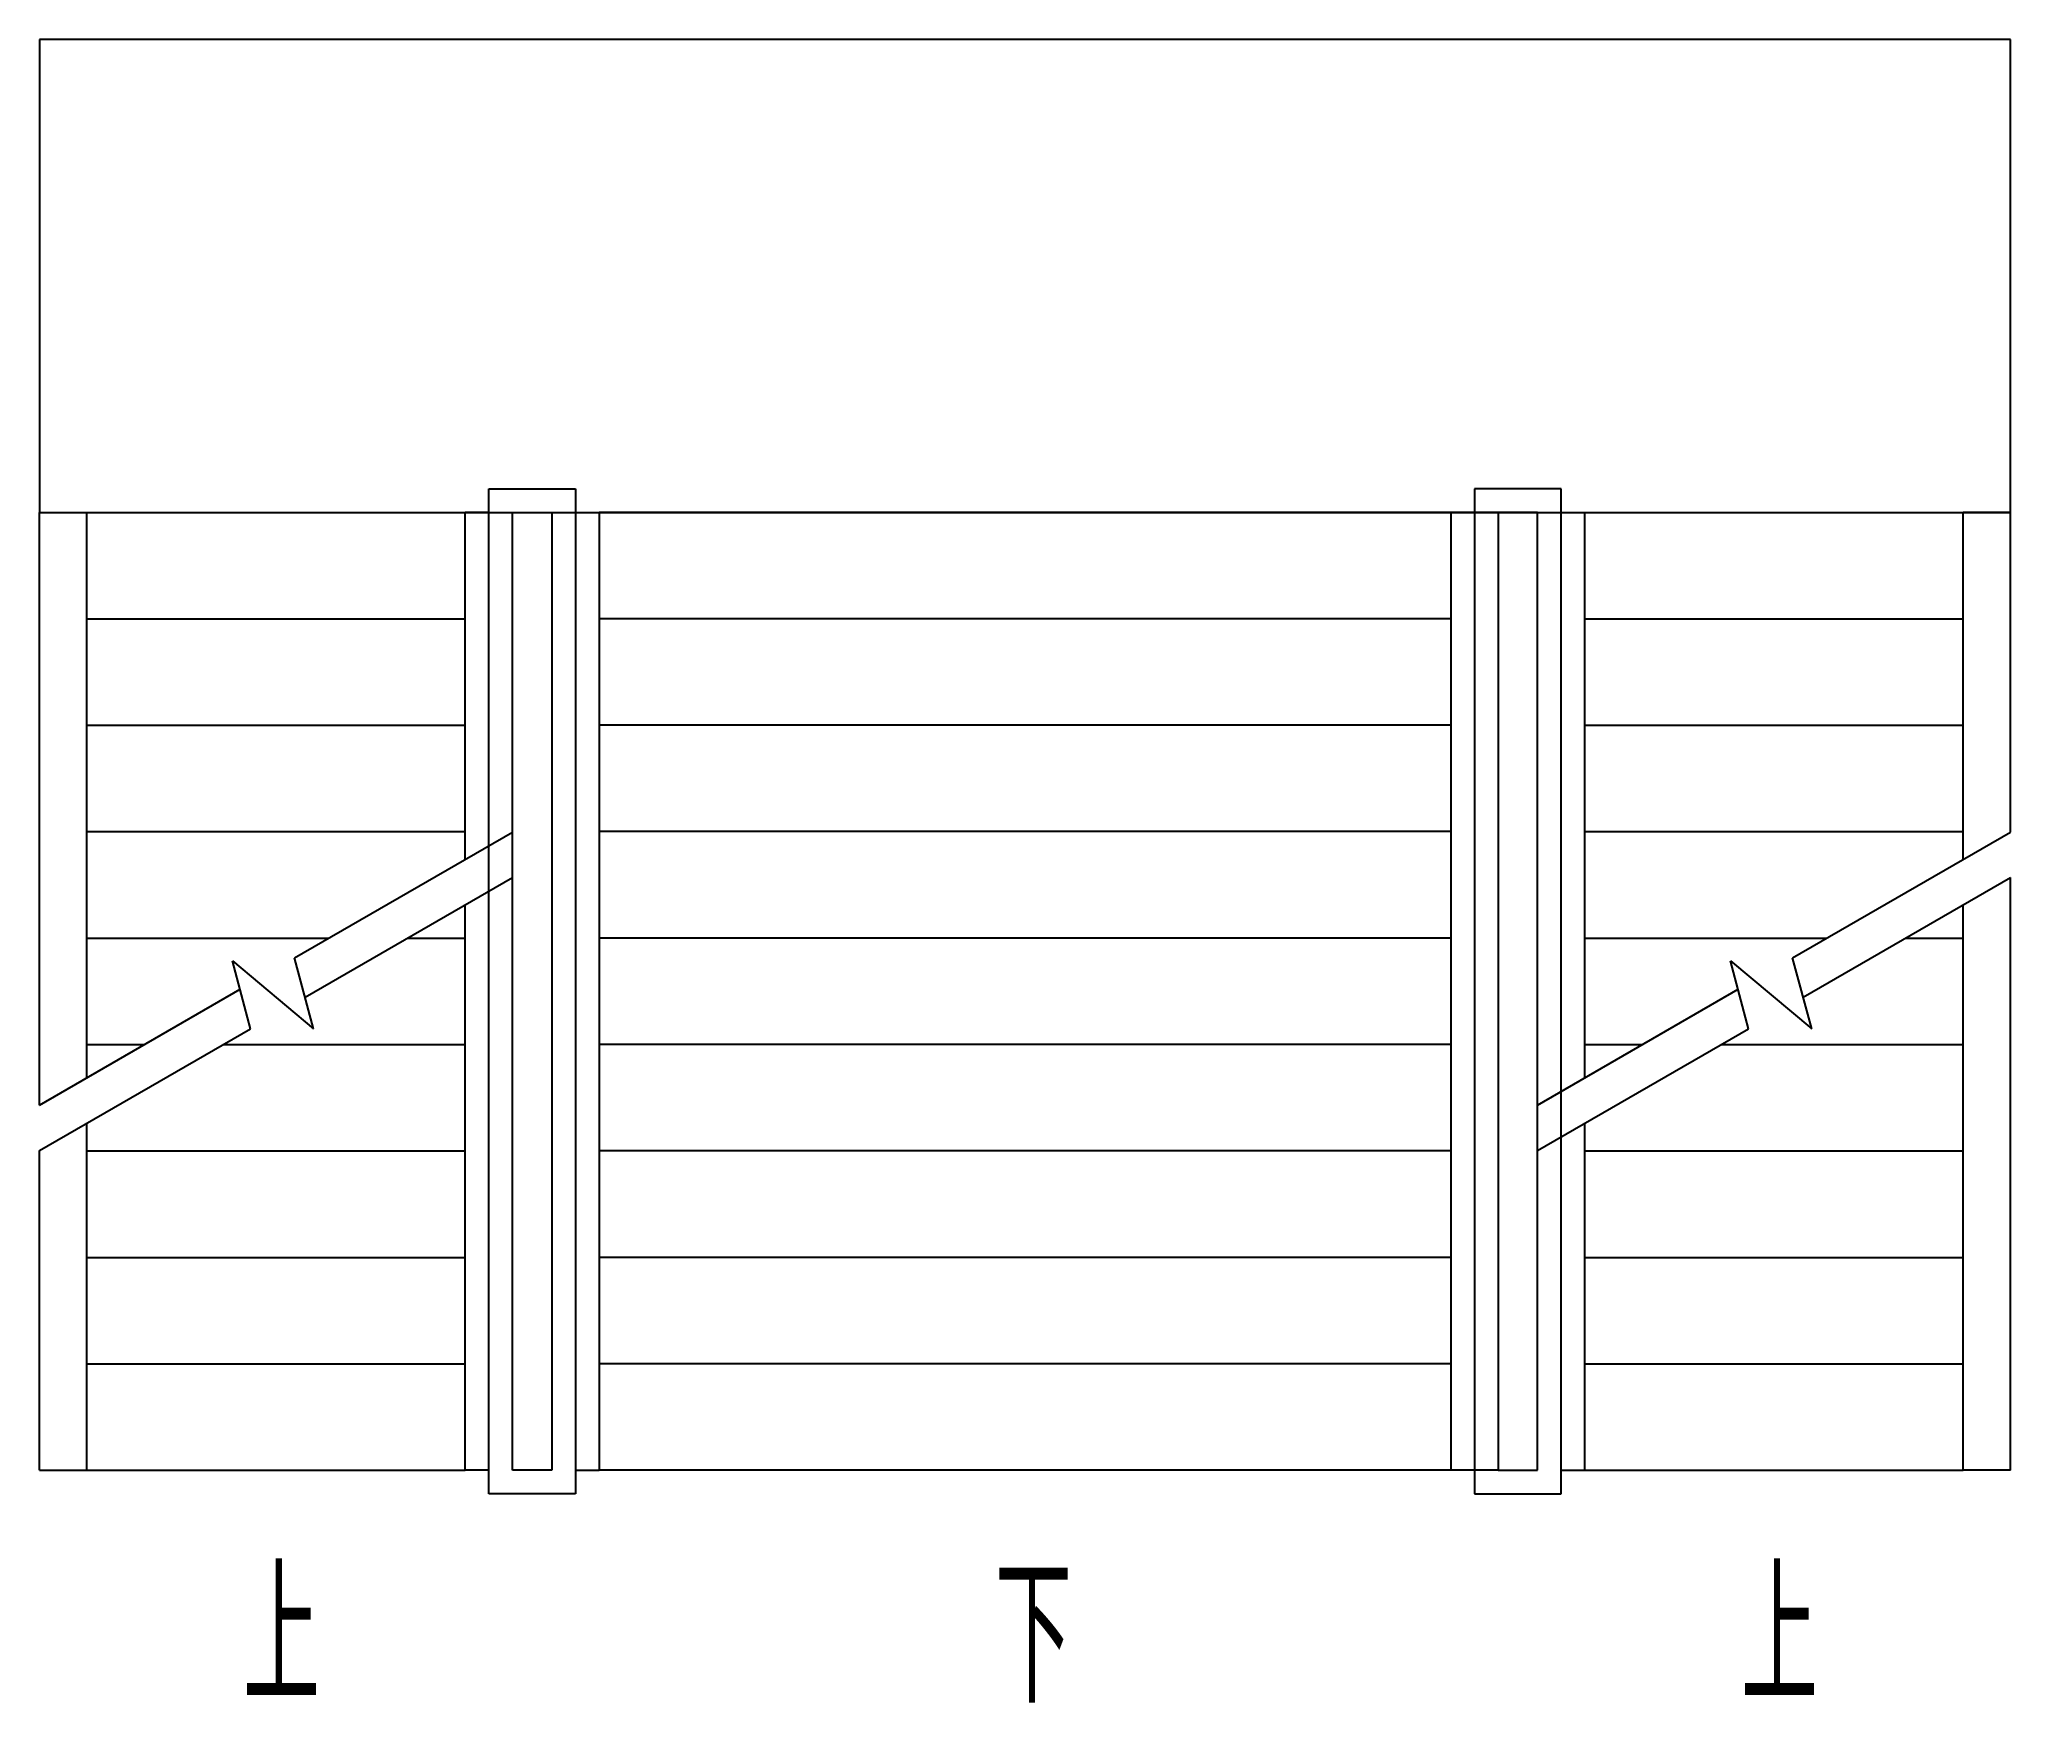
# Model space of a CAD drawing. Header units: millimetres. Extents: x 0 to 5000, y -590 to 3630.
import ezdxf

# ---------------------------------------------------------------- set-up
doc = ezdxf.new("R2010")
doc.units = ezdxf.units.MM
doc.layers.add('DIM_SYMB', color=3, linetype='Continuous')
doc.layers.add('STAIR', color=2, linetype='Continuous')
doc.styles.add('AEC_DIM', font='SIMPLEX', dxfattribs={"bigfont": 'GBCBIG'})

msp = doc.modelspace()

# ---------------------------------------------------------------- linework, layer by layer
at = {"layer": 'DIM_SYMB'}
for points in [[(2500, -135, 0, 0, 0), (2500, 3030, 0, 0, 0), (600, 3030, 0, 0, 0), (600, 1650, 80, 0, 0), (600, 1350, 0, 0, 0)], [(2500, -135, 0, 0, 0), (2500, 3030, 0, 0, 0), (4400, 3030, 0, 0, 0), (4400, 1650, 80, 0, 0), (4400, 1350, 0, 0, 0)], [(600, -135, 0, 0, 0), (600, 780, 80, 0, 0), (600, 1080, 0, 0, 0)], [(4400, -135, 0, 0, 0), (4400, 780, 80, 0, 0), (4400, 1080, 0, 0, 0)]]:
    msp.add_lwpolyline(points, format="xyseb", dxfattribs=at)
at = {"layer": 'STAIR'}
for p, q in [((5000, 3630), (0, 3630)), ((0, 3630), (0, 2430)), ((5000, 2430), (5000, 3630)), ((1140, -60), (1140, 2490)), ((1140, 2490), (1360, 2490)), ((1360, 2490), (1360, -60)), ((3860, 2490), (3640, 2490)), ((3640, 2490), (3640, -60)), ((3860, -60), (3860, 2490)), ((0, 926.3), (0, 2430)), ((0, 2430), (120, 2430)), ((0, 2430), (5000, 2430)), ((120, 995.6), (120, 2430)), ((120, 2430), (1080, 2430)), ((1140, 2430), (1080, 2430)), ((1080, 1549.9), (1080, 2430)), ((1200, 1619.1), (1200, 2430)), ((1200, 0), (1200, 2430)), ((1200, 2430), (1300, 2430)), ((1300, 2430), (1300, 0)), ((1300, 2430), (1300, 0)), ((1360, 2430), (1420, 2430)), ((1420, 2430), (1420, 0)), ((3580, 2430), (1420, 2430)), ((3700, 2430), (3580, 2430)), ((3580, 2430), (3580, 0)), ((3800, 2430), (3700, 2430)), ((3700, 2430), (3700, 0)), ((3700, 2430), (3700, 0)), ((3800, 926.3), (3800, 2430)), ((3800, 0), (3800, 2430)), ((3860, 2430), (3920, 2430)), ((3920, 995.6), (3920, 2430)), ((3920, 2430), (4880, 2430)), ((5000, 2430), (4880, 2430)), ((4880, 1549.9), (4880, 2430)), ((5000, 1619.1), (5000, 2430)), ((120, 2160), (1080, 2160)), ((3580, 2160), (1420, 2160)), ((3920, 2160), (4880, 2160)), ((120, 1890), (1080, 1890)), ((3580, 1890), (1420, 1890)), ((3920, 1890), (4880, 1890)), ((120, 1620), (1080, 1620)), ((647.1, 1299.9), (1200, 1619.1)), ((3580, 1620), (1420, 1620)), ((3920, 1620), (4880, 1620)), ((4447.1, 1299.9), (5000, 1619.1)), ((673.9, 1199.9), (1200, 1503.7)), ((1200, 0), (1200, 1503.7)), ((4473.9, 1199.9), (5000, 1503.7)), ((5000, 0), (5000, 1503.7)), ((1080, 0), (1080, 1434.4)), ((4880, 0), (4880, 1434.4)), ((120, 1350), (733.8, 1350)), ((933.8, 1350), (1080, 1350)), ((3580, 1350), (1420, 1350)), ((3920, 1350), (4533.8, 1350)), ((4733.8, 1350), (4880, 1350)), ((535.6, 1120.1), (489.4, 1292.4)), ((489.4, 1292.4), (695.5, 1119.5)), ((695.5, 1119.5), (647.1, 1299.9)), ((4335.6, 1120.1), (4289.4, 1292.4)), ((4289.4, 1292.4), (4495.5, 1119.5)), ((4495.5, 1119.5), (4447.1, 1299.9)), ((0, 926.3), (508.8, 1220.1)), ((3800, 926.3), (4308.8, 1220.1)), ((0, 810.9), (535.6, 1120.1)), ((3800, 810.9), (4335.6, 1120.1)), ((120, 1080), (266.2, 1080)), ((466.2, 1080), (1080, 1080)), ((3580, 1080), (1420, 1080)), ((3920, 1080), (4066.2, 1080)), ((4266.2, 1080), (4880, 1080)), ((120, 0), (120, 880.1)), ((3920, 0), (3920, 880.1)), ((0, 0), (0, 810.9)), ((120, 810), (1080, 810)), ((3580, 810), (1420, 810)), ((3800, 0), (3800, 810.9)), ((3920, 810), (4880, 810)), ((120, 540), (1080, 540)), ((3580, 540), (1420, 540)), ((3920, 540), (4880, 540)), ((120, 270), (1080, 270)), ((3580, 270), (1420, 270)), ((3920, 270), (4880, 270)), ((0, 0), (120, 0)), ((120, 0), (1080, 0)), ((1140, 0), (1080, 0)), ((1300, 0), (1200, 0)), ((1360, 0), (1420, 0)), ((3580, 0), (1420, 0)), ((3700, 0), (3580, 0)), ((3700, 0), (3800, 0)), ((3860, 0), (3920, 0)), ((3920, 0), (4880, 0)), ((5000, 0), (4880, 0)), ((1360, -60), (1140, -60)), ((3640, -60), (3860, -60))]:
    msp.add_line(p, q, dxfattribs=at)

# ---------------------------------------------------------------- texts
at = {"layer": 'DIM_SYMB', "color": 7, "style": 'AEC_DIM', "width": 0.8}
for s, p in [('上', (516.6, -590)), ('下', (2424, -590)), ('下', (2424, -590)), ('上', (4316.6, -590))]:
    msp.add_text(s, height=337.6, dxfattribs=at).set_placement(p)

doc.saveas('drawing.dxf')
